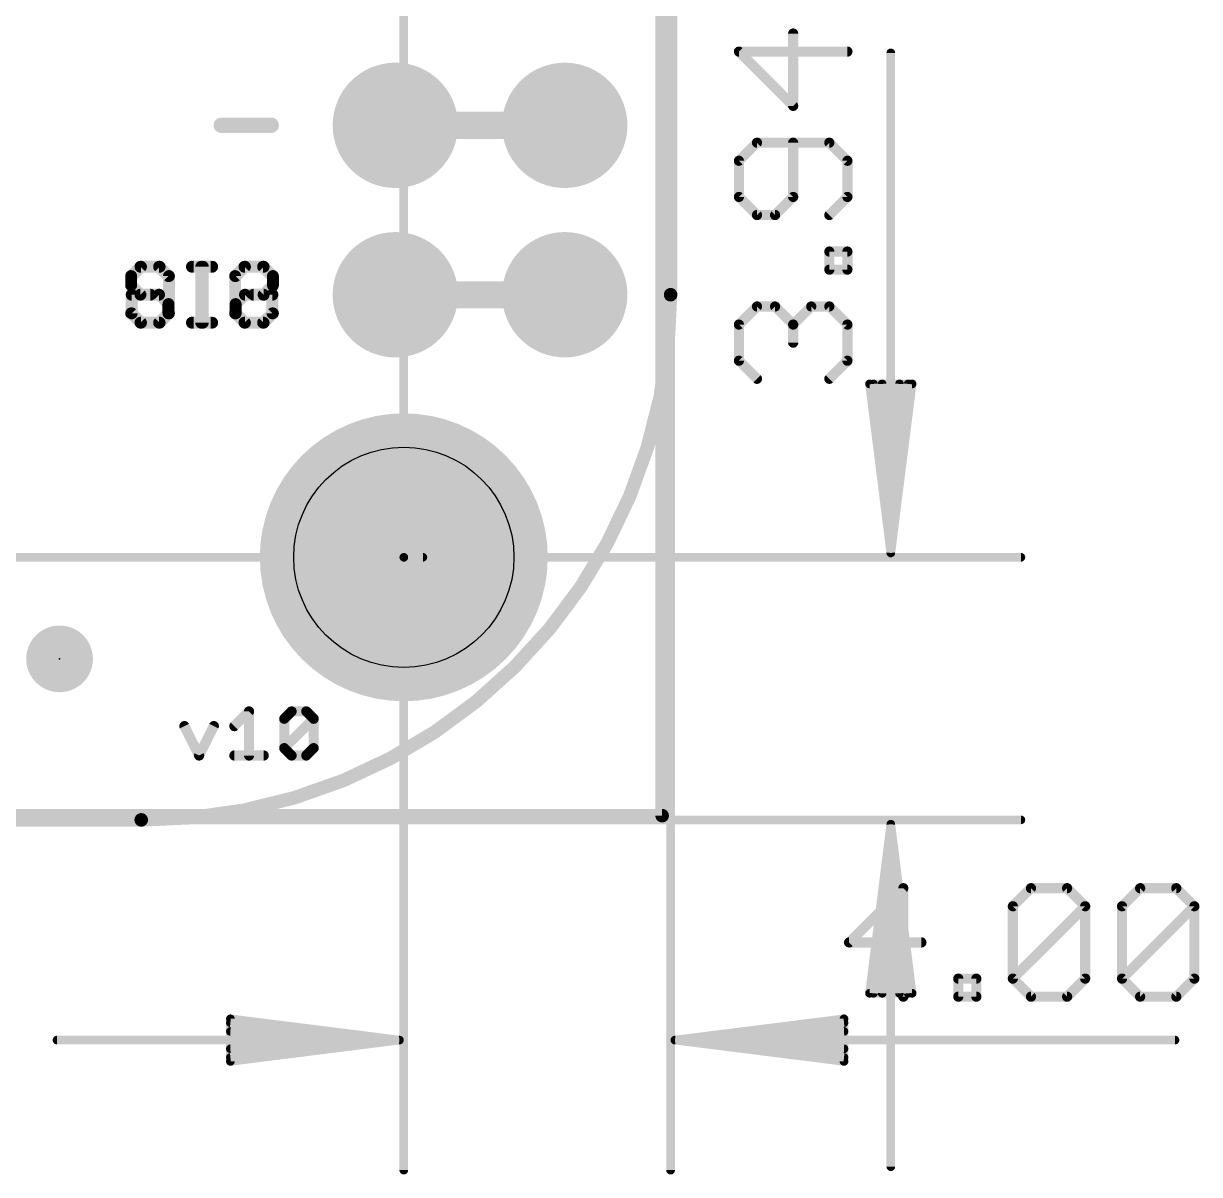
# Model space of a CAD drawing. Extents: x -52 to 61, y -28 to 22.
# Drawn here: x 16.46 to 34.09, y -15.73 to 1.53 of the extents above; entities that cross this region are included whole.
import ezdxf

# ---------------------------------------------------------------- set-up
doc = ezdxf.new("R2010")
doc.units = 0
for name, color, linetype in [('1', 12, 'CONTINUOUS'), ('16', 132, 'CONTINUOUS'), ('17', 110, 'CONTINUOUS'), ('18', 110, 'CONTINUOUS'), ('20', 53, 'CONTINUOUS'), ('21', 53, 'CONTINUOUS'), ('22', 53, 'CONTINUOUS'), ('23', 53, 'CONTINUOUS'), ('24', 53, 'CONTINUOUS'), ('47', 253, 'CONTINUOUS'), ('51', 53, 'CONTINUOUS')]:
    doc.layers.add(name, color=color, linetype=linetype)

# ---------------------------------------------------------------- blocks, each defined once
blk = doc.blocks.new('PIE')
at = {"const_width": 0.5}
blk.add_lwpolyline([(0, -0.25, 1), (0, 0.25, 1), (0, -0.25)], format="xyb", dxfattribs=at)
blk = doc.blocks.new('RECT')
blk.add_solid([(-0.5, -0.5), (0.5, -0.5), (-0.5, 0.5), (0.5, 0.5)])
blk = doc.blocks.new('ROUNDP')
at = {"const_width": 0.5}
blk.add_lwpolyline([(0, -0.25, 1), (0, 0.25, 1), (0, -0.25)], format="xyb", dxfattribs=at)
blk = doc.blocks.new('ROUNDV')
at = {"const_width": 0.5}
blk.add_lwpolyline([(0, -0.25, 1), (0, 0.25, 1), (0, -0.25)], format="xyb", dxfattribs=at)

msp = doc.modelspace()

# ---------------------------------------------------------------- linework, layer by layer
at = {"layer": '1'}
for points, const_width in [([(26.035, -10.3505), (26.035, 10.3505)], 0.2032), ([(22.0345, 0), (24.5745, 0)], 0.4064), ([(22.0345, -2.54), (24.5745, -2.54)], 0.4064), ([(19.6206, -9.0082), (19.8409, -8.7878)], 0.1524), ([(19.8409, -8.7878), (19.8409, -9.4488)], 0.1524), ([(20.369, -8.898), (20.4792, -8.7878)], 0.1524), ([(20.4792, -8.7878), (20.6995, -8.7878)], 0.1524), ([(20.6995, -8.7878), (20.8097, -8.898)], 0.1524), ([(18.8722, -9.0082), (19.0925, -9.4488)], 0.1524), ([(19.0925, -9.4488), (19.3128, -9.0082)], 0.1524), ([(20.369, -9.3386), (20.369, -8.898)], 0.1524), ([(20.369, -9.3386), (20.8097, -8.898)], 0.1524), ([(20.8097, -8.898), (20.8097, -9.3386)], 0.1524), ([(20.4792, -9.4488), (20.369, -9.3386)], 0.1524), ([(20.8097, -9.3386), (20.6995, -9.4488)], 0.1524), ([(19.6206, -9.4488), (20.0613, -9.4488)], 0.1524), ([(20.6995, -9.4488), (20.4792, -9.4488)], 0.1524), ([(-26.035, -10.3505), (26.035, -10.3505)], 0.2032)]:
    msp.add_lwpolyline(points, dxfattribs=dict(at, const_width=const_width))
for points, const_width in [([(22.0345, 0.1016, 1), (22.0345, -0.1016)], 0.2032), ([(24.5745, -0.1016, 1), (24.5745, 0.1016)], 0.2032), ([(22.0345, -2.4384, 1), (22.0345, -2.6416)], 0.2032), ([(24.5745, -2.6416, 1), (24.5745, -2.4384)], 0.2032), ([(19.879, -8.7878, 1), (19.8028, -8.7878)], 0.0762), ([(19.8679, -8.8148, 1), (19.814, -8.7609)], 0.0762), ([(20.4792, -8.7497, 1), (20.4792, -8.8259)], 0.0762), ([(20.5061, -8.8148, 1), (20.4522, -8.7609)], 0.0762), ([(20.7265, -8.7609, 1), (20.6726, -8.8148)], 0.0762), ([(20.6995, -8.8259, 1), (20.6995, -8.7497)], 0.0762), ([(18.9063, -8.9911, 1), (18.8381, -9.0252)], 0.0762), ([(19.3469, -9.0252, 1), (19.2788, -8.9911)], 0.0762), ([(19.5937, -8.9812, 1), (19.6476, -9.0351)], 0.0762), ([(20.4071, -8.898, 1), (20.3309, -8.898)], 0.0762), ([(20.3421, -8.8711, 1), (20.396, -8.9249)], 0.0762), ([(20.8478, -8.898, 1), (20.7716, -8.898)], 0.0762), ([(20.8366, -8.9249, 1), (20.7827, -8.8711)], 0.0762), ([(20.7827, -8.9249, 1), (20.8366, -8.8711)], 0.0762), ([(20.396, -9.3117, 1), (20.3421, -9.3656)], 0.0762), ([(20.3421, -9.3117, 1), (20.396, -9.3656)], 0.0762), ([(20.3309, -9.3386, 1), (20.4071, -9.3386)], 0.0762), ([(20.7716, -9.3386, 1), (20.8478, -9.3386)], 0.0762), ([(20.8366, -9.3656, 1), (20.7827, -9.3117)], 0.0762), ([(19.0584, -9.4318, 1), (19.1266, -9.4658)], 0.0762), ([(19.0584, -9.4658, 1), (19.1266, -9.4318)], 0.0762), ([(19.6206, -9.4107, 1), (19.6206, -9.4869)], 0.0762), ([(19.8028, -9.4488, 1), (19.879, -9.4488)], 0.0762), ([(20.0613, -9.4869, 1), (20.0613, -9.4107)], 0.0762), ([(20.4792, -9.4107, 1), (20.4792, -9.4869)], 0.0762), ([(20.4522, -9.4757, 1), (20.5061, -9.4219)], 0.0762), ([(20.6726, -9.4219, 1), (20.7265, -9.4757)], 0.0762), ([(20.6995, -9.4869, 1), (20.6995, -9.4107)], 0.0762), ([(25.9842, -10.3505, 1), (26.0858, -10.3505)], 0.1016), ([(26.035, -10.4013, 1), (26.035, -10.2997)], 0.1016)]:
    msp.add_lwpolyline(points, format="xyb", dxfattribs=dict(at, const_width=const_width))
at = {"layer": '16', "const_width": 0.2032}
for points in [[(26.035, -10.3505), (26.035, 10.3505)], [(-26.035, -10.3505), (26.035, -10.3505)]]:
    msp.add_lwpolyline(points, dxfattribs=at)
at = {"layer": '16', "const_width": 0.1016}
for points in [[(25.9842, -10.3505, 1), (26.0858, -10.3505)], [(26.035, -10.4013, 1), (26.035, -10.2997)]]:
    msp.add_lwpolyline(points, format="xyb", dxfattribs=at)
at = {"layer": '20', "const_width": 0.2032}
for points in [[(26.162, 3.6195), (26.162, -2.54)], [(-6.2548, -10.414), (18.2245, -10.414)]]:
    msp.add_lwpolyline(points, dxfattribs=at)
at = {"layer": '20'}
for points, const_width in [([(18.2245, -10.414, 0.4142), (26.162, -2.54)], 0.2032), ([(26.2128, -2.5402, 1), (26.1112, -2.5398)], 0.1016), ([(26.1112, -2.54, 1), (26.2128, -2.54)], 0.1016), ([(18.2247, -10.3632, 1), (18.2243, -10.4648)], 0.1016), ([(18.2245, -10.4648, 1), (18.2245, -10.3632)], 0.1016)]:
    msp.add_lwpolyline(points, format="xyb", dxfattribs=dict(at, const_width=const_width))
msp.add_circle((22.1615, -6.477), 1.651, dxfattribs=at)
at = {"layer": '21'}
for points, const_width in [([(19.4237, 0.0004), (20.1185, 0.0004)], 0.2286), ([(18.2127, -2.1202), (18.0729, -2.26)], 0.1778), ([(18.4924, -2.1202), (18.2127, -2.1202)], 0.1778), ([(18.6322, -2.26), (18.4924, -2.1202)], 0.1778), ([(19.0084, -2.1202), (19.2881, -2.1202)], 0.1778), ([(19.1483, -2.9591), (19.1483, -2.1202)], 0.1778), ([(19.7719, -2.1202), (19.6321, -2.26)], 0.1778), ([(20.0516, -2.1202), (19.7719, -2.1202)], 0.1778), ([(20.1914, -2.26), (20.0516, -2.1202)], 0.1778), ([(18.0729, -2.26), (18.0729, -2.3998)], 0.1778), ([(19.6321, -2.26), (19.6321, -2.8193)], 0.1778), ([(18.0729, -2.3998), (18.2127, -2.5396)], 0.1778), ([(18.2127, -2.5396), (18.4924, -2.5396)], 0.1778), ([(18.4924, -2.5396), (18.6322, -2.6795)], 0.1778), ([(20.1914, -2.5396), (19.9118, -2.5396)], 0.1778), ([(20.1914, -2.8193), (20.1914, -2.5396)], 0.1778), ([(18.6322, -2.6795), (18.6322, -2.8193)], 0.1778), ([(18.2127, -2.9591), (18.0729, -2.8193)], 0.1778), ([(18.6322, -2.8193), (18.4924, -2.9591)], 0.1778), ([(19.6321, -2.8193), (19.7719, -2.9591)], 0.1778), ([(20.0516, -2.9591), (20.1914, -2.8193)], 0.1778), ([(18.4924, -2.9591), (18.2127, -2.9591)], 0.1778), ([(19.0084, -2.9591), (19.2881, -2.9591)], 0.1778), ([(19.7719, -2.9591), (20.0516, -2.9591)], 0.1778)]:
    msp.add_lwpolyline(points, dxfattribs=dict(at, const_width=const_width))
for points, const_width in [([(19.4237, 0.0576, 1), (19.4237, -0.0567)], 0.1143), ([(20.1185, -0.0567, 1), (20.1185, 0.0576)], 0.1143), ([(18.2127, -2.0757, 1), (18.2127, -2.1646)], 0.0889), ([(18.2442, -2.1516, 1), (18.1813, -2.0888)], 0.0889), ([(18.5238, -2.0888, 1), (18.461, -2.1516)], 0.0889), ([(18.4924, -2.1646, 1), (18.4924, -2.0757)], 0.0889), ([(19.0084, -2.0757, 1), (19.0084, -2.1646)], 0.0889), ([(19.1927, -2.1202, 1), (19.1038, -2.1202)], 0.0889), ([(19.2881, -2.1646, 1), (19.2881, -2.0757)], 0.0889), ([(19.7719, -2.0757, 1), (19.7719, -2.1646)], 0.0889), ([(19.8034, -2.1516, 1), (19.7405, -2.0888)], 0.0889), ([(20.083, -2.0888, 1), (20.0202, -2.1516)], 0.0889), ([(20.0516, -2.1646, 1), (20.0516, -2.0757)], 0.0889), ([(18.1174, -2.26, 1), (18.0285, -2.26)], 0.0889), ([(18.0415, -2.2286, 1), (18.1044, -2.2914)], 0.0889), ([(18.6008, -2.2914, 1), (18.6636, -2.2286)], 0.0889), ([(19.6766, -2.26, 1), (19.5877, -2.26)], 0.0889), ([(19.6007, -2.2286, 1), (19.6636, -2.2914)], 0.0889), ([(20.16, -2.2914, 1), (20.2228, -2.2286)], 0.0889), ([(18.1044, -2.3684, 1), (18.0415, -2.4313)], 0.0889), ([(18.0285, -2.3998, 1), (18.1174, -2.3998)], 0.0889), ([(18.2127, -2.4952, 1), (18.2127, -2.5841)], 0.0889), ([(18.1813, -2.5711, 1), (18.2442, -2.5082)], 0.0889), ([(18.5238, -2.5082, 1), (18.461, -2.5711)], 0.0889), ([(18.4924, -2.5841, 1), (18.4924, -2.4952)], 0.0889), ([(19.9118, -2.4952, 1), (19.9118, -2.5841)], 0.0889), ([(20.2359, -2.5396, 1), (20.147, -2.5396)], 0.0889), ([(20.1914, -2.5841, 1), (20.1914, -2.4952)], 0.0889), ([(18.6767, -2.6795, 1), (18.5878, -2.6795)], 0.0889), ([(18.6008, -2.7109, 1), (18.6636, -2.648)], 0.0889), ([(18.1044, -2.7879, 1), (18.0415, -2.8507)], 0.0889), ([(18.5878, -2.8193, 1), (18.6767, -2.8193)], 0.0889), ([(18.6636, -2.8507, 1), (18.6008, -2.7879)], 0.0889), ([(19.6636, -2.7879, 1), (19.6007, -2.8507)], 0.0889), ([(19.5877, -2.8193, 1), (19.6766, -2.8193)], 0.0889), ([(20.147, -2.8193, 1), (20.2359, -2.8193)], 0.0889), ([(20.2228, -2.8507, 1), (20.16, -2.7879)], 0.0889), ([(18.2127, -2.9147, 1), (18.2127, -3.0036)], 0.0889), ([(18.1813, -2.9905, 1), (18.2442, -2.9277)], 0.0889), ([(18.461, -2.9277, 1), (18.5238, -2.9905)], 0.0889), ([(18.4924, -3.0036, 1), (18.4924, -2.9147)], 0.0889), ([(19.0084, -2.9147, 1), (19.0084, -3.0036)], 0.0889), ([(19.1038, -2.9591, 1), (19.1927, -2.9591)], 0.0889), ([(19.2881, -3.0036, 1), (19.2881, -2.9147)], 0.0889), ([(19.7719, -2.9147, 1), (19.7719, -3.0036)], 0.0889), ([(19.7405, -2.9905, 1), (19.8034, -2.9277)], 0.0889), ([(20.0202, -2.9277, 1), (20.083, -2.9905)], 0.0889), ([(20.0516, -3.0036, 1), (20.0516, -2.9147)], 0.0889)]:
    msp.add_lwpolyline(points, format="xyb", dxfattribs=dict(at, const_width=const_width))
at = {"layer": '22'}
for points, const_width in [([(20.174, 0.0004), (19.4791, 0.0004)], 0.2286), ([(18.0809, -2.26), (18.2207, -2.1202)], 0.1778), ([(18.2207, -2.1202), (18.5003, -2.1202)], 0.1778), ([(18.5003, -2.1202), (18.6402, -2.26)], 0.1778), ([(19.2638, -2.1202), (18.9842, -2.1202)], 0.1778), ([(19.124, -2.9591), (19.124, -2.1202)], 0.1778), ([(19.6401, -2.26), (19.7799, -2.1202)], 0.1778), ([(19.7799, -2.1202), (20.0595, -2.1202)], 0.1778), ([(20.0595, -2.1202), (20.1994, -2.26)], 0.1778), ([(18.6402, -2.26), (18.6402, -2.8193)], 0.1778), ([(20.1994, -2.26), (20.1994, -2.3998)], 0.1778), ([(18.0809, -2.8193), (18.0809, -2.5396)], 0.1778), ([(18.0809, -2.5396), (18.3605, -2.5396)], 0.1778), ([(19.7799, -2.5396), (19.6401, -2.6795)], 0.1778), ([(20.0595, -2.5396), (19.7799, -2.5396)], 0.1778), ([(20.1994, -2.3998), (20.0595, -2.5396)], 0.1778), ([(19.6401, -2.6795), (19.6401, -2.8193)], 0.1778), ([(18.2207, -2.9591), (18.0809, -2.8193)], 0.1778), ([(18.6402, -2.8193), (18.5003, -2.9591)], 0.1778), ([(19.6401, -2.8193), (19.7799, -2.9591)], 0.1778), ([(20.0595, -2.9591), (20.1994, -2.8193)], 0.1778), ([(18.5003, -2.9591), (18.2207, -2.9591)], 0.1778), ([(19.2638, -2.9591), (18.9842, -2.9591)], 0.1778), ([(19.7799, -2.9591), (20.0595, -2.9591)], 0.1778)]:
    msp.add_lwpolyline(points, dxfattribs=dict(at, const_width=const_width))
for points, const_width in [([(19.4791, 0.0576, 1), (19.4791, -0.0567)], 0.1143), ([(20.174, -0.0567, 1), (20.174, 0.0576)], 0.1143), ([(18.2207, -2.0757, 1), (18.2207, -2.1646)], 0.0889), ([(18.2521, -2.1516, 1), (18.1893, -2.0888)], 0.0889), ([(18.5318, -2.0888, 1), (18.4689, -2.1516)], 0.0889), ([(18.5003, -2.1646, 1), (18.5003, -2.0757)], 0.0889), ([(18.9842, -2.0757, 1), (18.9842, -2.1646)], 0.0889), ([(19.1685, -2.1202, 1), (19.0796, -2.1202)], 0.0889), ([(19.2638, -2.1646, 1), (19.2638, -2.0757)], 0.0889), ([(19.7799, -2.0757, 1), (19.7799, -2.1646)], 0.0889), ([(19.8113, -2.1516, 1), (19.7485, -2.0888)], 0.0889), ([(20.091, -2.0888, 1), (20.0281, -2.1516)], 0.0889), ([(20.0595, -2.1646, 1), (20.0595, -2.0757)], 0.0889), ([(18.0494, -2.2286, 1), (18.1123, -2.2914)], 0.0889), ([(18.6846, -2.26, 1), (18.5957, -2.26)], 0.0889), ([(18.6087, -2.2914, 1), (18.6716, -2.2286)], 0.0889), ([(19.6086, -2.2286, 1), (19.6715, -2.2914)], 0.0889), ([(20.2438, -2.26, 1), (20.1549, -2.26)], 0.0889), ([(20.1679, -2.2914, 1), (20.2308, -2.2286)], 0.0889), ([(18.1253, -2.5396, 1), (18.0364, -2.5396)], 0.0889), ([(18.0809, -2.4952, 1), (18.0809, -2.5841)], 0.0889), ([(18.3605, -2.5841, 1), (18.3605, -2.4952)], 0.0889), ([(19.7799, -2.4952, 1), (19.7799, -2.5841)], 0.0889), ([(19.8113, -2.5711, 1), (19.7485, -2.5082)], 0.0889), ([(20.0281, -2.5082, 1), (20.091, -2.5711)], 0.0889), ([(20.0595, -2.5841, 1), (20.0595, -2.4952)], 0.0889), ([(20.1549, -2.3998, 1), (20.2438, -2.3998)], 0.0889), ([(20.2308, -2.4313, 1), (20.1679, -2.3684)], 0.0889), ([(19.6086, -2.648, 1), (19.6715, -2.7109)], 0.0889), ([(19.6845, -2.6795, 1), (19.5956, -2.6795)], 0.0889), ([(18.0364, -2.8193, 1), (18.1253, -2.8193)], 0.0889), ([(18.1123, -2.7879, 1), (18.0494, -2.8507)], 0.0889), ([(18.5957, -2.8193, 1), (18.6846, -2.8193)], 0.0889), ([(18.6716, -2.8507, 1), (18.6087, -2.7879)], 0.0889), ([(19.6715, -2.7879, 1), (19.6086, -2.8507)], 0.0889), ([(19.5956, -2.8193, 1), (19.6845, -2.8193)], 0.0889), ([(20.2308, -2.8507, 1), (20.1679, -2.7879)], 0.0889), ([(18.2207, -2.9147, 1), (18.2207, -3.0036)], 0.0889), ([(18.1893, -2.9905, 1), (18.2521, -2.9277)], 0.0889), ([(18.4689, -2.9277, 1), (18.5318, -2.9905)], 0.0889), ([(18.5003, -3.0036, 1), (18.5003, -2.9147)], 0.0889), ([(18.9842, -2.9147, 1), (18.9842, -3.0036)], 0.0889), ([(19.0796, -2.9591, 1), (19.1685, -2.9591)], 0.0889), ([(19.2638, -3.0036, 1), (19.2638, -2.9147)], 0.0889), ([(19.7799, -2.9147, 1), (19.7799, -3.0036)], 0.0889), ([(19.7485, -2.9905, 1), (19.8113, -2.9277)], 0.0889), ([(20.0281, -2.9277, 1), (20.091, -2.9905)], 0.0889), ([(20.0595, -3.0036, 1), (20.0595, -2.9147)], 0.0889)]:
    msp.add_lwpolyline(points, format="xyb", dxfattribs=dict(at, const_width=const_width))
at = {"layer": '23'}
msp.add_point((22.1615, -6.477), dxfattribs=at)
at = {"layer": '24'}
msp.add_point((17, -8), dxfattribs=at)
at = {"layer": '47'}
for points, const_width in [([(22.1615, -6.477), (22.1615, 14.396)], 0.13), ([(27.9998, 0.2921), (27.9998, 1.3768)], 0.1524), ([(28.8133, 1.1056), (27.1863, 1.1056)], 0.1524), ([(27.1863, 1.1056), (27.9998, 0.2921)], 0.1524), ([(29.464, -6.412), (29.464, 1.0858)], 0.13), ([(27.4575, -0.2604), (27.1863, -0.5316)], 0.1524), ([(28.5421, -0.2604), (27.4575, -0.2604)], 0.1524), ([(27.9998, -1.0739), (27.9998, -0.2604)], 0.1524), ([(28.8133, -0.5316), (28.5421, -0.2604)], 0.1524), ([(27.1863, -0.5316), (27.1863, -1.0739)], 0.1524), ([(28.8133, -1.0739), (28.8133, -0.5316)], 0.1524), ([(27.1863, -1.0739), (27.4575, -1.3451)], 0.1524), ([(27.7286, -1.3451), (27.9998, -1.0739)], 0.1524), ([(28.5421, -1.3451), (28.8133, -1.0739)], 0.1524), ([(27.4575, -1.3451), (27.7286, -1.3451)], 0.1524), ([(28.5421, -2.1636), (28.5421, -1.8925)], 0.1524), ([(28.5421, -1.8925), (28.8133, -1.8925)], 0.1524), ([(28.8133, -1.8925), (28.8133, -2.1636)], 0.1524), ([(28.8133, -2.1636), (28.5421, -2.1636)], 0.1524), ([(26.162, -2.54), (26.162, -15.666)], 0.13), ([(27.1863, -2.9873), (27.4575, -2.7161)], 0.1524), ([(27.4575, -2.7161), (27.7286, -2.7161)], 0.1524), ([(27.7286, -2.7161), (27.9998, -2.9873)], 0.1524), ([(27.9998, -2.9873), (28.271, -2.7161)], 0.1524), ([(28.271, -2.7161), (28.5421, -2.7161)], 0.1524), ([(28.5421, -2.7161), (28.8133, -2.9873)], 0.1524), ([(27.1863, -3.5296), (27.1863, -2.9873)], 0.1524), ([(27.9998, -2.9873), (27.9998, -3.2585)], 0.1524), ([(28.8133, -2.9873), (28.8133, -3.5296)], 0.1524), ([(27.4575, -3.8008), (27.1863, -3.5296)], 0.1524), ([(28.8133, -3.5296), (28.5421, -3.8008)], 0.1524), ([(29.464, -6.412), (29.1448, -3.877)], 0.13), ([(29.1448, -3.877), (29.7832, -3.877)], 0.13), ([(29.464, -6.412), (29.204, -3.877)], 0.13), ([(29.464, -6.412), (29.334, -3.877)], 0.13), ([(29.7832, -3.877), (29.464, -6.412)], 0.13), ([(29.594, -3.877), (29.464, -6.412)], 0.13), ([(29.724, -3.877), (29.464, -6.412)], 0.13), ([(22.4473, -6.477), (-29.9408, -6.477)], 0.13), ([(22.1615, -6.477), (31.414, -6.477)], 0.13), ([(22.1615, -6.477), (22.1615, -15.666)], 0.13), ([(18.2245, -10.414), (31.414, -10.414)], 0.13), ([(29.464, -10.479), (29.1448, -13.014)], 0.13), ([(29.464, -10.479), (29.204, -13.014)], 0.13), ([(29.464, -10.479), (29.334, -13.014)], 0.13), ([(29.464, -10.479), (29.464, -15.614)], 0.13), ([(29.7832, -13.014), (29.464, -10.479)], 0.13), ([(29.594, -13.014), (29.464, -10.479)], 0.13), ([(29.724, -13.014), (29.464, -10.479)], 0.13), ([(29.6517, -11.4383), (28.8382, -12.2518)], 0.1524), ([(29.6517, -13.0653), (29.6517, -11.4383)], 0.1524), ([(31.2939, -11.7095), (31.5651, -11.4383)], 0.1524), ([(31.5651, -11.4383), (32.1074, -11.4383)], 0.1524), ([(32.1074, -11.4383), (32.3786, -11.7095)], 0.1524), ([(32.9311, -11.7095), (33.2023, -11.4383)], 0.1524), ([(33.2023, -11.4383), (33.7446, -11.4383)], 0.1524), ([(33.7446, -11.4383), (34.0158, -11.7095)], 0.1524), ([(31.2939, -12.7941), (31.2939, -11.7095)], 0.1524), ([(31.2939, -12.7941), (32.3786, -11.7095)], 0.1524), ([(32.3786, -11.7095), (32.3786, -12.7941)], 0.1524), ([(32.9311, -12.7941), (32.9311, -11.7095)], 0.1524), ([(32.9311, -12.7941), (34.0158, -11.7095)], 0.1524), ([(34.0158, -11.7095), (34.0158, -12.7941)], 0.1524), ([(28.8382, -12.2518), (29.9229, -12.2518)], 0.1524), ([(30.4754, -13.0653), (30.4754, -12.7941)], 0.1524), ([(30.4754, -12.7941), (30.7465, -12.7941)], 0.1524), ([(30.7465, -12.7941), (30.7465, -13.0653)], 0.1524), ([(31.5651, -13.0653), (31.2939, -12.7941)], 0.1524), ([(32.3786, -12.7941), (32.1074, -13.0653)], 0.1524), ([(33.2023, -13.0653), (32.9311, -12.7941)], 0.1524), ([(34.0158, -12.7941), (33.7446, -13.0653)], 0.1524), ([(29.1448, -13.014), (29.7832, -13.014)], 0.13), ([(30.7465, -13.0653), (30.4754, -13.0653)], 0.1524), ([(32.1074, -13.0653), (31.5651, -13.0653)], 0.1524), ([(33.7446, -13.0653), (33.2023, -13.0653)], 0.1524), ([(22.0965, -13.716), (19.5615, -13.3968)], 0.13), ([(19.5615, -13.3968), (19.5615, -14.0352)], 0.13), ([(22.0965, -13.716), (19.5615, -13.456)], 0.13), ([(26.227, -13.716), (28.762, -13.3968)], 0.13), ([(26.227, -13.716), (28.762, -13.456)], 0.13), ([(28.762, -13.3968), (28.762, -14.0352)], 0.13), ([(22.0965, -13.716), (19.5615, -13.586)], 0.13), ([(26.227, -13.716), (28.762, -13.586)], 0.13), ([(22.0965, -13.716), (16.9615, -13.716)], 0.13), ([(19.5615, -14.0352), (22.0965, -13.716)], 0.13), ([(19.5615, -13.846), (22.0965, -13.716)], 0.13), ([(19.5615, -13.976), (22.0965, -13.716)], 0.13), ([(26.227, -13.716), (33.7248, -13.716)], 0.13), ([(28.762, -14.0352), (26.227, -13.716)], 0.13), ([(28.762, -13.846), (26.227, -13.716)], 0.13), ([(28.762, -13.976), (26.227, -13.716)], 0.13)]:
    msp.add_lwpolyline(points, dxfattribs=dict(at, const_width=const_width))
for points, const_width in [([(28.0379, 1.3768, 1), (27.9617, 1.3768)], 0.0762), ([(27.1863, 1.1437, 1), (27.1863, 1.0675)], 0.0762), ([(27.2133, 1.1325, 1), (27.1594, 1.0786)], 0.0762), ([(28.8133, 1.0675, 1), (28.8133, 1.1437)], 0.0762), ([(29.4965, 1.0858, 1), (29.4315, 1.0858)], 0.065), ([(27.9729, 0.2651, 1), (28.0267, 0.319)], 0.0762), ([(27.9617, 0.2921, 1), (28.0379, 0.2921)], 0.0762), ([(27.4575, -0.2223, 1), (27.4575, -0.2985)], 0.0762), ([(27.4844, -0.2873, 1), (27.4305, -0.2335)], 0.0762), ([(28.0379, -0.2604, 1), (27.9617, -0.2604)], 0.0762), ([(28.5691, -0.2335, 1), (28.5152, -0.2873)], 0.0762), ([(28.5421, -0.2985, 1), (28.5421, -0.2223)], 0.0762), ([(27.2244, -0.5316, 1), (27.1482, -0.5316)], 0.0762), ([(27.1594, -0.5046, 1), (27.2133, -0.5585)], 0.0762), ([(28.8514, -0.5316, 1), (28.7752, -0.5316)], 0.0762), ([(28.7864, -0.5585, 1), (28.8402, -0.5046)], 0.0762), ([(27.1482, -1.0739, 1), (27.2244, -1.0739)], 0.0762), ([(27.2133, -1.047, 1), (27.1594, -1.1008)], 0.0762), ([(27.9617, -1.0739, 1), (28.0379, -1.0739)], 0.0762), ([(28.0267, -1.1008, 1), (27.9729, -1.047)], 0.0762), ([(28.7752, -1.0739, 1), (28.8514, -1.0739)], 0.0762), ([(28.8402, -1.1008, 1), (28.7864, -1.047)], 0.0762), ([(27.4575, -1.307, 1), (27.4575, -1.3832)], 0.0762), ([(27.4305, -1.372, 1), (27.4844, -1.3181)], 0.0762), ([(27.7017, -1.3181, 1), (27.7556, -1.372)], 0.0762), ([(27.7286, -1.3832, 1), (27.7286, -1.307)], 0.0762), ([(28.5152, -1.3181, 1), (28.5691, -1.372)], 0.0762), ([(28.5802, -1.8925, 1), (28.504, -1.8925)], 0.0762), ([(28.5421, -1.8544, 1), (28.5421, -1.9306)], 0.0762), ([(28.8514, -1.8925, 1), (28.7752, -1.8925)], 0.0762), ([(28.8133, -1.9306, 1), (28.8133, -1.8544)], 0.0762), ([(28.5421, -2.1255, 1), (28.5421, -2.2017)], 0.0762), ([(28.8133, -2.2017, 1), (28.8133, -2.1255)], 0.0762), ([(28.504, -2.1636, 1), (28.5802, -2.1636)], 0.0762), ([(28.7752, -2.1636, 1), (28.8514, -2.1636)], 0.0762), ([(26.1945, -2.54, 1), (26.1295, -2.54)], 0.065), ([(27.4575, -2.678, 1), (27.4575, -2.7542)], 0.0762), ([(27.4844, -2.7431, 1), (27.4305, -2.6892)], 0.0762), ([(27.7556, -2.6892, 1), (27.7017, -2.7431)], 0.0762), ([(27.7286, -2.7542, 1), (27.7286, -2.678)], 0.0762), ([(28.271, -2.678, 1), (28.271, -2.7542)], 0.0762), ([(28.2979, -2.7431, 1), (28.244, -2.6892)], 0.0762), ([(28.5691, -2.6892, 1), (28.5152, -2.7431)], 0.0762), ([(28.5421, -2.7542, 1), (28.5421, -2.678)], 0.0762), ([(27.2244, -2.9873, 1), (27.1482, -2.9873)], 0.0762), ([(27.1594, -2.9604, 1), (27.2133, -3.0142)], 0.0762), ([(28.0379, -2.9873, 1), (27.9617, -2.9873)], 0.0762), ([(27.9729, -2.9604, 1), (28.0267, -3.0142)], 0.0762), ([(27.9729, -3.0142, 1), (28.0267, -2.9604)], 0.0762), ([(28.8514, -2.9873, 1), (28.7752, -2.9873)], 0.0762), ([(28.7864, -3.0142, 1), (28.8402, -2.9604)], 0.0762), ([(27.9617, -3.2585, 1), (28.0379, -3.2585)], 0.0762), ([(27.2133, -3.5027, 1), (27.1594, -3.5566)], 0.0762), ([(27.1482, -3.5296, 1), (27.2244, -3.5296)], 0.0762), ([(28.7752, -3.5296, 1), (28.8514, -3.5296)], 0.0762), ([(28.8402, -3.5566, 1), (28.7864, -3.5027)], 0.0762), ([(27.4305, -3.8277, 1), (27.4844, -3.7739)], 0.0762), ([(28.5152, -3.7739, 1), (28.5691, -3.8277)], 0.0762), ([(29.177, -3.8729, 1), (29.1125, -3.8811)], 0.065), ([(29.1448, -3.8445, 1), (29.1448, -3.9095)], 0.065), ([(29.2363, -3.8737, 1), (29.1717, -3.8803)], 0.065), ([(29.3665, -3.8753, 1), (29.3015, -3.8787)], 0.065), ([(29.6265, -3.8787, 1), (29.5615, -3.8753)], 0.065), ([(29.7563, -3.8803, 1), (29.6917, -3.8737)], 0.065), ([(29.8155, -3.8811, 1), (29.751, -3.8729)], 0.065), ([(29.7832, -3.9095, 1), (29.7832, -3.8445)], 0.065), ([(22.1615, -6.4445, 1), (22.1615, -6.5095)], 0.065), ([(22.194, -6.477, 1), (22.129, -6.477)], 0.065), ([(22.129, -6.477, 1), (22.194, -6.477)], 0.065), ([(22.4473, -6.5095, 1), (22.4473, -6.4445)], 0.065), ([(29.4318, -6.4079, 1), (29.4962, -6.4161)], 0.065), ([(29.4317, -6.4087, 1), (29.4963, -6.4153)], 0.065), ([(29.4315, -6.4137, 1), (29.4965, -6.4103)], 0.065), ([(29.4315, -6.4103, 1), (29.4965, -6.4137)], 0.065), ([(29.4315, -6.412, 1), (29.4965, -6.412)], 0.065), ([(29.4317, -6.4153, 1), (29.4963, -6.4087)], 0.065), ([(29.4318, -6.4161, 1), (29.4962, -6.4079)], 0.065), ([(31.414, -6.5095, 1), (31.414, -6.4445)], 0.065), ([(18.2245, -10.3815, 1), (18.2245, -10.4465)], 0.065), ([(31.414, -10.4465, 1), (31.414, -10.3815)], 0.065), ([(29.4965, -10.479, 1), (29.4315, -10.479)], 0.065), ([(29.4962, -10.4749, 1), (29.4318, -10.4831)], 0.065), ([(29.4965, -10.4807, 1), (29.4315, -10.4773)], 0.065), ([(29.4965, -10.4773, 1), (29.4315, -10.4807)], 0.065), ([(29.4963, -10.4757, 1), (29.4317, -10.4823)], 0.065), ([(29.4963, -10.4823, 1), (29.4317, -10.4757)], 0.065), ([(29.4962, -10.4831, 1), (29.4318, -10.4749)], 0.065), ([(29.6898, -11.4383, 1), (29.6136, -11.4383)], 0.0762), ([(29.6786, -11.4653, 1), (29.6248, -11.4114)], 0.0762), ([(31.5651, -11.4002, 1), (31.5651, -11.4764)], 0.0762), ([(31.592, -11.4653, 1), (31.5382, -11.4114)], 0.0762), ([(32.1344, -11.4114, 1), (32.0805, -11.4653)], 0.0762), ([(32.1074, -11.4764, 1), (32.1074, -11.4002)], 0.0762), ([(33.2023, -11.4002, 1), (33.2023, -11.4764)], 0.0762), ([(33.2292, -11.4653, 1), (33.1753, -11.4114)], 0.0762), ([(33.7715, -11.4114, 1), (33.7176, -11.4653)], 0.0762), ([(33.7446, -11.4764, 1), (33.7446, -11.4002)], 0.0762), ([(31.332, -11.7095, 1), (31.2558, -11.7095)], 0.0762), ([(32.4167, -11.7095, 1), (32.3405, -11.7095)], 0.0762), ([(32.4055, -11.7364, 1), (32.3517, -11.6825)], 0.0762), ([(32.9692, -11.7095, 1), (32.893, -11.7095)], 0.0762), ([(34.0539, -11.7095, 1), (33.9777, -11.7095)], 0.0762), ([(34.0427, -11.7364, 1), (33.9888, -11.6825)], 0.0762), ([(31.267, -11.6825, 1), (31.3209, -11.7364)], 0.0762), ([(32.3517, -11.7364, 1), (32.4055, -11.6825)], 0.0762), ([(32.9041, -11.6825, 1), (32.958, -11.7364)], 0.0762), ([(33.9888, -11.7364, 1), (34.0427, -11.6825)], 0.0762), ([(28.8382, -12.2137, 1), (28.8382, -12.2899)], 0.0762), ([(28.8113, -12.2249, 1), (28.8651, -12.2787)], 0.0762), ([(29.9229, -12.2899, 1), (29.9229, -12.2137)], 0.0762), ([(30.5135, -12.7941, 1), (30.4373, -12.7941)], 0.0762), ([(30.4754, -12.756, 1), (30.4754, -12.8322)], 0.0762), ([(30.7846, -12.7941, 1), (30.7084, -12.7941)], 0.0762), ([(30.7465, -12.8322, 1), (30.7465, -12.756)], 0.0762), ([(31.3209, -12.7672, 1), (31.267, -12.8211)], 0.0762), ([(31.267, -12.7672, 1), (31.3209, -12.8211)], 0.0762), ([(31.2558, -12.7941, 1), (31.332, -12.7941)], 0.0762), ([(32.3405, -12.7941, 1), (32.4167, -12.7941)], 0.0762), ([(32.4055, -12.8211, 1), (32.3517, -12.7672)], 0.0762), ([(32.958, -12.7672, 1), (32.9041, -12.8211)], 0.0762), ([(32.9041, -12.7672, 1), (32.958, -12.8211)], 0.0762), ([(32.893, -12.7941, 1), (32.9692, -12.7941)], 0.0762), ([(33.9777, -12.7941, 1), (34.0539, -12.7941)], 0.0762), ([(34.0427, -12.8211, 1), (33.9888, -12.7672)], 0.0762), ([(29.1125, -13.0099, 1), (29.177, -13.0181)], 0.065), ([(29.1448, -12.9815, 1), (29.1448, -13.0465)], 0.065), ([(29.1717, -13.0107, 1), (29.2363, -13.0173)], 0.065), ([(29.3015, -13.0123, 1), (29.3665, -13.0157)], 0.065), ([(29.5615, -13.0157, 1), (29.6265, -13.0123)], 0.065), ([(29.6136, -13.0653, 1), (29.6898, -13.0653)], 0.0762), ([(29.6917, -13.0173, 1), (29.7563, -13.0107)], 0.065), ([(29.751, -13.0181, 1), (29.8155, -13.0099)], 0.065), ([(29.7832, -13.0465, 1), (29.7832, -12.9815)], 0.065), ([(30.4754, -13.0272, 1), (30.4754, -13.1034)], 0.0762), ([(30.4373, -13.0653, 1), (30.5135, -13.0653)], 0.0762), ([(30.7084, -13.0653, 1), (30.7846, -13.0653)], 0.0762), ([(30.7465, -13.1034, 1), (30.7465, -13.0272)], 0.0762), ([(31.5651, -13.0272, 1), (31.5651, -13.1034)], 0.0762), ([(31.5382, -13.0922, 1), (31.592, -13.0384)], 0.0762), ([(32.0805, -13.0384, 1), (32.1344, -13.0922)], 0.0762), ([(32.1074, -13.1034, 1), (32.1074, -13.0272)], 0.0762), ([(33.2023, -13.0272, 1), (33.2023, -13.1034)], 0.0762), ([(33.1753, -13.0922, 1), (33.2292, -13.0384)], 0.0762), ([(33.7176, -13.0384, 1), (33.7715, -13.0922)], 0.0762), ([(33.7446, -13.1034, 1), (33.7446, -13.0272)], 0.0762), ([(19.5656, -13.3645, 1), (19.5574, -13.429)], 0.065), ([(19.594, -13.3968, 1), (19.529, -13.3968)], 0.065), ([(19.5648, -13.4237, 1), (19.5582, -13.4883)], 0.065), ([(28.7945, -13.3968, 1), (28.7295, -13.3968)], 0.065), ([(28.7661, -13.429, 1), (28.7579, -13.3645)], 0.065), ([(28.7653, -13.4883, 1), (28.7587, -13.4237)], 0.065), ([(19.5632, -13.5535, 1), (19.5598, -13.6185)], 0.065), ([(28.7637, -13.6185, 1), (28.7603, -13.5535)], 0.065), ([(16.9615, -13.6835, 1), (16.9615, -13.7485)], 0.065), ([(22.1006, -13.7482, 1), (22.0924, -13.6838)], 0.065), ([(22.0924, -13.7482, 1), (22.1006, -13.6838)], 0.065), ([(22.0998, -13.7483, 1), (22.0932, -13.6837)], 0.065), ([(22.0932, -13.7483, 1), (22.0998, -13.6837)], 0.065), ([(22.0948, -13.7485, 1), (22.0982, -13.6835)], 0.065), ([(22.0982, -13.7485, 1), (22.0948, -13.6835)], 0.065), ([(22.0965, -13.7485, 1), (22.0965, -13.6835)], 0.065), ([(26.227, -13.6835, 1), (26.227, -13.7485)], 0.065), ([(26.2311, -13.6838, 1), (26.2229, -13.7482)], 0.065), ([(26.2253, -13.6835, 1), (26.2287, -13.7485)], 0.065), ([(26.2287, -13.6835, 1), (26.2253, -13.7485)], 0.065), ([(26.2303, -13.6837, 1), (26.2237, -13.7483)], 0.065), ([(26.2237, -13.6837, 1), (26.2303, -13.7483)], 0.065), ([(26.2229, -13.6838, 1), (26.2311, -13.7482)], 0.065), ([(33.7248, -13.7485, 1), (33.7248, -13.6835)], 0.065), ([(19.5598, -13.8135, 1), (19.5632, -13.8785)], 0.065), ([(19.5582, -13.9437, 1), (19.5648, -14.0083)], 0.065), ([(28.7587, -14.0083, 1), (28.7653, -13.9437)], 0.065), ([(28.7603, -13.8785, 1), (28.7637, -13.8135)], 0.065), ([(19.5574, -14.003, 1), (19.5656, -14.0675)], 0.065), ([(19.529, -14.0352, 1), (19.594, -14.0352)], 0.065), ([(28.7295, -14.0352, 1), (28.7945, -14.0352)], 0.065), ([(28.7579, -14.0675, 1), (28.7661, -14.003)], 0.065), ([(22.129, -15.666, 1), (22.194, -15.666)], 0.065), ([(26.1295, -15.666, 1), (26.1945, -15.666)], 0.065), ([(29.4315, -15.614, 1), (29.4965, -15.614)], 0.065)]:
    msp.add_lwpolyline(points, format="xyb", dxfattribs=dict(at, const_width=const_width))

# ---------------------------------------------------------------- block references
at = {"layer": '16'}
msp.add_blockref('PIE', (17, -8), dxfattribs=at)
at = {"layer": '17', "xscale": 1.8796, "yscale": 1.8796}
for p in [(22.0345, 0), (22.0345, 0), (24.5745, 0), (24.5745, 0), (22.0345, -2.54), (22.0345, -2.54), (24.5745, -2.54), (24.5745, -2.54)]:
    msp.add_blockref('ROUNDP', p, dxfattribs=at)
at = {"layer": '18', "xscale": 4.318, "yscale": 4.318}
msp.add_blockref('ROUNDV', (22.1615, -6.477), dxfattribs=at)
msp.add_blockref('ROUNDV', (22.1615, -6.477), dxfattribs=at)
at = {"layer": '51', "xscale": 0.508, "yscale": 0.508, "rotation": 270}
for p in [(22.0345, 0), (24.5745, 0), (22.0345, -2.54), (24.5745, -2.54)]:
    msp.add_blockref('RECT', p, dxfattribs=at)

doc.saveas('drawing.dxf')
